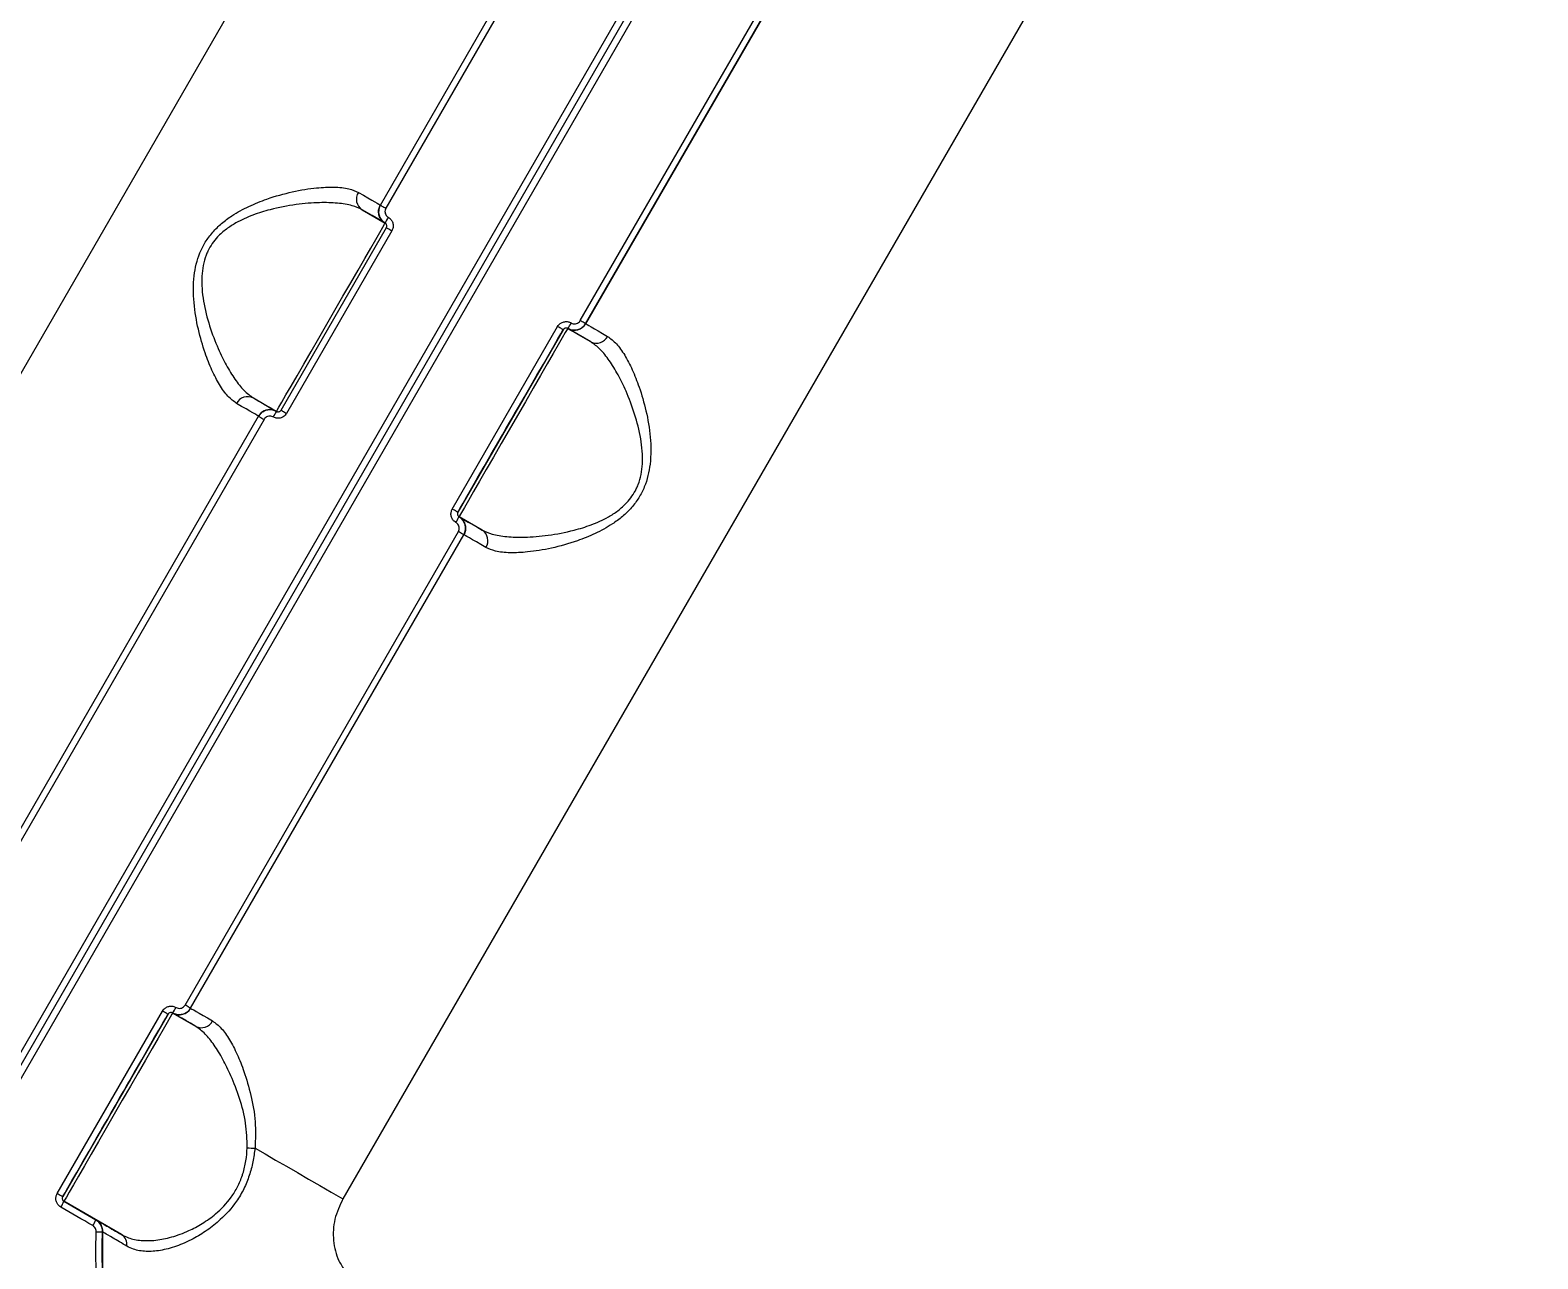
# Model space of a CAD drawing. Header units: millimetres. Extents: x -6006 to 5875, y -6399 to 6717.
# Drawn here: x 1506.3 to 1735.2, y 665.3 to 851.8 of the extents above; entities that cross this region are included whole.
import ezdxf

# ---------------------------------------------------------------- set-up
doc = ezdxf.new("R2010")
doc.units = ezdxf.units.MM
for name, color, linetype in [('DIKOM_ОБЪЕКТ', 7, 'Continuous'), ('DIKOM_РАЗМЕР_ЗОНА', 7, 'Continuous'), ('DIKOM_РАЗМЕР_ОБЪЕКТА', 7, 'Continuous')]:
    doc.layers.add(name, color=color, linetype=linetype)
doc.styles.add('style1', font='arial.ttf', dxfattribs={"width": 0.8})
doc.dimstyles.new('1-50', dxfattribs={"dimtxt": 300, "dimasz": 200, "dimexe": 100, "dimexo": 0, "dimgap": 100, "dimtad": 0, "dimdec": 0, "dimtxsty": 'style1', "dimcen": 0, "dimclrd": 7, "dimclre": 7, "dimadec": 1, "dimazin": 2, "dimtfac": 1, "dimtdec": 0, "dimtmove": 1, "dimatfit": 3, "dimfxl": 0, "dimlwd": 25, "dimlwe": 18, "dimarcsym": 0})

# ---------------------------------------------------------------- blocks, each defined once
blk = doc.blocks.new('*D15')
at = {"layer": 'Defpoints', "color": 0, "transparency": 16777216}
for p in [(-4354.46, 4593.05), (3409.28, 4593.05), (-1328.61, -3571.89)]:
    blk.add_point(p, dxfattribs=at)
at = {"layer": 'DIKOM_РАЗМЕР_ОБЪЕКТА', "color": 7, "lineweight": 18, "transparency": 16777216}
for p, q in [((3409.28, 4593.05), (-4454.46, 4593.05)), ((-1328.61, -3571.89), (-4454.46, -3571.89))]:
    blk.add_line(p, q, dxfattribs=at)
at = {"layer": 'DIKOM_РАЗМЕР_ОБЪЕКТА', "color": 7, "lineweight": 25, "transparency": 16777216}
for p, q in [((-4354.46, 4393.05), (-4354.46, 968.7)), ((-4354.46, -3371.89), (-4354.46, 52.46))]:
    blk.add_line(p, q, dxfattribs=at)
at = {"layer": 'DIKOM_РАЗМЕР_ОБЪЕКТА', "color": 7, "transparency": 16777216}
for points in [[(-4387.8, 4393.05), (-4321.13, 4393.05), (-4354.46, 4593.05)], [(-4387.8, -3371.89), (-4321.13, -3371.89), (-4354.46, -3571.89)]]:
    blk.add_solid(points, dxfattribs=at)
at = {"layer": 'DIKOM_РАЗМЕР_ОБЪЕКТА', "color": 0, "transparency": 16777216, "insert": (-4354.46, 510.58), "char_height": 300, "attachment_point": 5, "rotation": 90, "style": 'style1'}
blk.add_mtext('8150', dxfattribs=at)
blk = doc.blocks.new('*D16')
at = {"layer": 'Defpoints', "color": 0, "transparency": 16777216}
for p in [(3934.59, 4272.92), (-3710.11, -290.96), (3934.59, -4791.62)]:
    blk.add_point(p, dxfattribs=at)
at = {"layer": 'DIKOM_РАЗМЕР_ОБЪЕКТА', "color": 7, "lineweight": 18, "transparency": 16777216}
for p, q in [((3934.59, 4272.92), (3934.59, -4891.62)), ((-3710.11, -290.96), (-3710.11, -4891.62))]:
    blk.add_line(p, q, dxfattribs=at)
at = {"layer": 'DIKOM_РАЗМЕР_ОБЪЕКТА', "color": 7, "lineweight": 25, "transparency": 16777216}
for p, q in [((-3510.11, -4791.62), (-1432.64, -4791.62)), ((3734.59, -4791.62), (-518.7, -4791.62))]:
    blk.add_line(p, q, dxfattribs=at)
at = {"layer": 'DIKOM_РАЗМЕР_ОБЪЕКТА', "color": 7, "transparency": 16777216}
for points in [[(-3510.11, -4758.29), (-3510.11, -4824.96), (-3710.11, -4791.62)], [(3734.59, -4758.29), (3734.59, -4824.96), (3934.59, -4791.62)]]:
    blk.add_solid(points, dxfattribs=at)
at = {"layer": 'DIKOM_РАЗМЕР_ОБЪЕКТА', "color": 0, "transparency": 16777216, "insert": (-975.67, -4791.62), "char_height": 300, "attachment_point": 5, "style": 'style1'}
blk.add_mtext('7650', dxfattribs=at)
blk = doc.blocks.new('*D14')
at = {"layer": 'Defpoints', "color": 0, "transparency": 16777216}
for p in [(3463.26, 6716.57), (-5809.49, -5571.89), (-1350.38, -5571.89)]:
    blk.add_point(p, dxfattribs=at)
at = {"layer": 'DIKOM_РАЗМЕР_ЗОНА', "color": 7, "lineweight": 18, "transparency": 16777216}
for p, q in [((3463.26, 6716.57), (-5909.49, 6716.57)), ((-1350.38, -5571.89), (-5909.49, -5571.89))]:
    blk.add_line(p, q, dxfattribs=at)
at = {"layer": 'DIKOM_РАЗМЕР_ЗОНА', "color": 7, "lineweight": 25, "transparency": 16777216}
for p, q in [((-5809.49, 6516.57), (-5809.49, 1149.14)), ((-5809.49, -5371.89), (-5809.49, 69.36))]:
    blk.add_line(p, q, dxfattribs=at)
at = {"layer": 'DIKOM_РАЗМЕР_ЗОНА', "color": 7, "transparency": 16777216}
for points in [[(-5842.83, 6516.57), (-5776.16, 6516.57), (-5809.49, 6716.57)], [(-5842.83, -5371.89), (-5776.16, -5371.89), (-5809.49, -5571.89)]]:
    blk.add_solid(points, dxfattribs=at)
at = {"layer": 'DIKOM_РАЗМЕР_ЗОНА', "color": 0, "transparency": 16777216, "insert": (-5809.49, 609.25), "char_height": 300, "attachment_point": 5, "rotation": 90, "style": 'style1'}
blk.add_mtext('12300', dxfattribs=at)
blk = doc.blocks.new('*D13')
at = {"layer": 'Defpoints', "color": 0, "transparency": 16777216}
for p in [(5874.9, 4901.57), (-5210.11, -1293.83), (5874.9, -6202.3)]:
    blk.add_point(p, dxfattribs=at)
at = {"layer": 'DIKOM_РАЗМЕР_ЗОНА', "color": 7, "lineweight": 18, "transparency": 16777216}
for p, q in [((5874.9, 4901.57), (5874.9, -6302.3)), ((-5210.11, -1293.83), (-5210.11, -6302.3))]:
    blk.add_line(p, q, dxfattribs=at)
at = {"layer": 'DIKOM_РАЗМЕР_ЗОНА', "color": 7, "lineweight": 25, "transparency": 16777216}
for p, q in [((-5010.11, -6202.3), (160.46, -6202.3)), ((5674.9, -6202.3), (1240.24, -6202.3))]:
    blk.add_line(p, q, dxfattribs=at)
at = {"layer": 'DIKOM_РАЗМЕР_ЗОНА', "color": 7, "transparency": 16777216}
for points in [[(-5010.11, -6168.97), (-5010.11, -6235.64), (-5210.11, -6202.3)], [(5674.9, -6168.97), (5674.9, -6235.64), (5874.9, -6202.3)]]:
    blk.add_solid(points, dxfattribs=at)
at = {"layer": 'DIKOM_РАЗМЕР_ЗОНА', "color": 0, "transparency": 16777216, "insert": (700.35, -6202.3), "char_height": 300, "attachment_point": 5, "style": 'style1'}
blk.add_mtext('11100', dxfattribs=at)

msp = doc.modelspace()

# ---------------------------------------------------------------- linework, layer by layer
at = {"layer": 'DIKOM_ОБЪЕКТ', "color": 7, "linetype": 'Continuous', "lineweight": 15}
for p, q in [((1473.91, 643.12), (1715.91, 1062.27)), ((1474.77, 642.62), (1716.77, 1061.77)), ((1717.64, 1061.27), (1475.64, 642.11)), ((1462.81, 726.89), (1637.81, 1030)), ((1728.74, 977.5), (1553.74, 674.39)), ((1559.44, 825.25), (1600.94, 897.13)), ((1601.77, 896.65), (1560.27, 824.77)), ((1589.78, 807.73), (1631.28, 879.61)), ((1590.61, 807.25), (1632.11, 879.13)), ((1632.11, 879.13), (1590.61, 807.25)), ((1556.66, 824.55), (1560.17, 822.52)), ((1544.35, 794.13), (1560.35, 821.84)), ((1561.19, 821.36), (1545.19, 793.64)), ((1570.36, 779.11), (1586.36, 806.82)), ((1587.2, 806.34), (1571.2, 778.63)), ((1587.2, 806.34), (1587.2, 806.34)), ((1587.88, 806.52), (1587.92, 806.5)), ((1591.39, 804.5), (1587.88, 806.52)), ((1590.61, 807.25), (1590.61, 807.25)), ((1540.16, 795.97), (1543.67, 793.94)), ((1499.44, 721.33), (1540.94, 793.21)), ((1541.77, 792.73), (1500.27, 720.85)), ((1543.63, 793.96), (1543.63, 793.96)), ((1543.63, 793.96), (1543.67, 793.94)), ((1571.2, 778.63), (1571.2, 778.63)), ((1571.38, 777.94), (1571.38, 777.94)), ((1574.89, 775.92), (1571.38, 777.94)), ((1529.78, 703.81), (1571.28, 775.69)), ((1530.61, 703.33), (1572.11, 775.21)), ((1510.36, 675.19), (1526.36, 702.9)), ((1527.2, 702.42), (1511.2, 674.7)), ((1527.2, 702.42), (1527.2, 702.42)), ((1527.88, 702.6), (1527.92, 702.58)), ((1531.39, 700.57), (1527.88, 702.6)), ((1527.92, 702.58), (1527.92, 702.58)), ((1511.2, 674.7), (1511.2, 674.7)), ((1520.13, 668.97), (1511.38, 674.02)), ((1511.38, 674.02), (1511.38, 674.02)), ((1517.24, 669.37), (1517.24, 669.37))]:
    msp.add_line(p, q, dxfattribs=at)
at = {"layer": 'DIKOM_ОБЪЕКТ', "color": 7, "linetype": 'Continuous', "lineweight": 15, "flags": 128}
for points in [[(1556.1, 827.18), (1556.87, 826.74), (1557.54, 826.35), (1558.12, 826.01), (1558.59, 825.74), (1558.96, 825.53), (1559.22, 825.38), (1559.38, 825.28), (1559.44, 825.25)], [(1560.17, 822.52), (1560.11, 822.55), (1559.95, 822.65), (1559.67, 822.81), (1559.28, 823.03), (1558.78, 823.32), (1558.18, 823.67), (1557.47, 824.08), (1556.66, 824.55)], [(1559.44, 825.25), (1559.45, 825.25), (1559.5, 825.22), (1559.57, 825.17), (1559.68, 825.11), (1559.8, 825.04), (1559.95, 824.96), (1560.1, 824.87), (1560.27, 824.77)], [(1543.67, 793.94), (1543.76, 794.1), (1544.04, 794.58), (1544.49, 795.36), (1545.1, 796.43), (1545.87, 797.76), (1546.78, 799.32), (1547.79, 801.09), (1548.91, 803.01), (1550.08, 805.05), (1551.3, 807.16), (1552.54, 809.3), (1553.76, 811.41), (1554.93, 813.45), (1556.04, 815.38), (1557.06, 817.14), (1557.97, 818.71), (1558.74, 820.04), (1559.35, 821.11), (1559.8, 821.89), (1560.08, 822.36), (1560.17, 822.52)], [(1560.35, 821.84), (1560.37, 821.83), (1560.41, 821.8), (1560.49, 821.76), (1560.59, 821.7), (1560.72, 821.63), (1560.86, 821.54), (1561.02, 821.45), (1561.19, 821.36)], [(1571.2, 778.63), (1571.29, 778.78), (1571.55, 779.24), (1571.99, 780), (1572.59, 781.03), (1573.33, 782.32), (1574.21, 783.84), (1575.2, 785.55), (1576.28, 787.42), (1577.42, 789.4), (1578.6, 791.45), (1579.8, 793.52), (1580.98, 795.56), (1582.12, 797.54), (1583.2, 799.41), (1584.19, 801.12), (1585.06, 802.64), (1585.81, 803.93), (1586.41, 804.97), (1586.84, 805.72), (1587.11, 806.18), (1587.2, 806.34)], [(1587.88, 806.52), (1587.79, 806.36), (1587.52, 805.89), (1587.06, 805.11), (1586.45, 804.04), (1585.68, 802.71), (1584.78, 801.14), (1583.76, 799.38), (1582.65, 797.45), (1581.47, 795.41), (1580.25, 793.3), (1579.02, 791.16), (1577.8, 789.05), (1576.62, 787.01), (1575.51, 785.09), (1574.49, 783.32), (1573.58, 781.76), (1572.82, 780.43), (1572.2, 779.36), (1571.75, 778.58), (1571.47, 778.1), (1571.38, 777.94)], [(1587.2, 806.34), (1587.18, 806.35), (1587.13, 806.38), (1587.06, 806.42), (1586.95, 806.48), (1586.83, 806.55), (1586.68, 806.64), (1586.53, 806.73), (1586.36, 806.82)], [(1591.39, 804.5), (1590.58, 804.97), (1589.87, 805.37), (1589.26, 805.72), (1588.77, 806.01), (1588.38, 806.23), (1588.1, 806.39), (1587.94, 806.49), (1587.88, 806.52)], [(1590.61, 807.25), (1590.6, 807.26), (1590.55, 807.29), (1590.47, 807.33), (1590.37, 807.39), (1590.25, 807.47), (1590.1, 807.55), (1589.95, 807.64), (1589.78, 807.73)], [(1590.61, 807.25), (1590.67, 807.22), (1590.82, 807.13), (1591.09, 806.98), (1591.46, 806.77), (1591.93, 806.49), (1592.51, 806.16), (1593.18, 805.77), (1593.95, 805.32)], [(1540.94, 793.21), (1540.88, 793.24), (1540.72, 793.33), (1540.46, 793.49), (1540.09, 793.7), (1539.62, 793.97), (1539.04, 794.3), (1538.37, 794.69), (1537.6, 795.14)], [(1540.16, 795.97), (1540.97, 795.5), (1541.68, 795.09), (1542.28, 794.74), (1542.78, 794.46), (1543.17, 794.23), (1543.45, 794.07), (1543.61, 793.98), (1543.67, 793.94)], [(1579.2, 792.48), (1579.83, 793.58), (1580.42, 794.59), (1580.9, 795.43), (1581.25, 796.03), (1581.43, 796.34), (1581.43, 796.34), (1581.25, 796.03), (1580.9, 795.43), (1580.41, 794.59), (1579.83, 793.58), (1579.2, 792.48), (1578.56, 791.38), (1577.98, 790.38), (1577.5, 789.54), (1577.15, 788.94), (1576.97, 788.62), (1576.97, 788.62), (1577.15, 788.94), (1577.5, 789.54), (1577.98, 790.38), (1578.56, 791.38), (1579.2, 792.48)], [(1540.94, 793.21), (1540.95, 793.2), (1541, 793.18), (1541.07, 793.13), (1541.18, 793.07), (1541.3, 793), (1541.45, 792.92), (1541.6, 792.83), (1541.77, 792.73)], [(1544.35, 794.13), (1544.37, 794.12), (1544.41, 794.09), (1544.49, 794.05), (1544.59, 793.99), (1544.72, 793.91), (1544.86, 793.83), (1545.02, 793.74), (1545.19, 793.64)], [(1571.2, 778.63), (1571.18, 778.64), (1571.13, 778.66), (1571.06, 778.71), (1570.95, 778.77), (1570.83, 778.84), (1570.68, 778.92), (1570.53, 779.01), (1570.36, 779.11)], [(1571.38, 777.94), (1571.44, 777.91), (1571.6, 777.81), (1571.88, 777.65), (1572.27, 777.43), (1572.76, 777.14), (1573.37, 776.8), (1574.08, 776.39), (1574.89, 775.92)], [(1572.11, 775.21), (1572.1, 775.22), (1572.05, 775.25), (1571.97, 775.29), (1571.87, 775.35), (1571.75, 775.42), (1571.6, 775.51), (1571.45, 775.6), (1571.28, 775.69)], [(1575.45, 773.28), (1574.68, 773.73), (1574.01, 774.12), (1573.43, 774.45), (1572.96, 774.72), (1572.59, 774.94), (1572.32, 775.09), (1572.17, 775.18), (1572.11, 775.21)], [(1527.2, 702.42), (1527.18, 702.43), (1527.13, 702.45), (1527.06, 702.5), (1526.95, 702.56), (1526.83, 702.63), (1526.68, 702.71), (1526.53, 702.8), (1526.36, 702.9)], [(1530.61, 703.33), (1530.6, 703.34), (1530.55, 703.37), (1530.47, 703.41), (1530.37, 703.47), (1530.25, 703.54), (1530.1, 703.63), (1529.95, 703.72), (1529.78, 703.81)], [(1530.61, 703.33), (1530.67, 703.3), (1530.82, 703.21), (1531.09, 703.06), (1531.46, 702.84), (1531.93, 702.57), (1532.51, 702.24), (1533.18, 701.85), (1533.95, 701.4)], [(1511.2, 674.7), (1511.29, 674.86), (1511.55, 675.32), (1511.99, 676.07), (1512.59, 677.11), (1513.33, 678.4), (1514.21, 679.92), (1515.2, 681.63), (1516.28, 683.5), (1517.42, 685.48), (1518.6, 687.52), (1519.8, 689.59), (1520.98, 691.64), (1522.12, 693.62), (1523.2, 695.49), (1524.19, 697.2), (1525.06, 698.72), (1525.81, 700.01), (1526.41, 701.04), (1526.84, 701.8), (1527.11, 702.26), (1527.2, 702.42)], [(1527.88, 702.6), (1527.79, 702.44), (1527.52, 701.96), (1527.06, 701.18), (1526.45, 700.12), (1525.68, 698.78), (1524.78, 697.22), (1523.76, 695.45), (1522.65, 693.53), (1521.47, 691.49), (1520.25, 689.38), (1519.02, 687.24), (1517.8, 685.13), (1516.62, 683.09), (1515.51, 681.16), (1514.49, 679.4), (1513.58, 677.83), (1512.82, 676.5), (1512.2, 675.43), (1511.75, 674.65), (1511.47, 674.18), (1511.38, 674.02)], [(1531.39, 700.57), (1530.58, 701.04), (1529.87, 701.45), (1529.27, 701.8), (1528.77, 702.09), (1528.38, 702.31), (1528.1, 702.47), (1527.94, 702.57), (1527.88, 702.6)], [(1519.2, 688.56), (1519.83, 689.66), (1520.42, 690.67), (1520.9, 691.5), (1521.25, 692.1), (1521.43, 692.42), (1521.43, 692.42), (1521.25, 692.1), (1520.9, 691.5), (1520.41, 690.67), (1519.83, 689.66), (1519.2, 688.56), (1518.56, 687.46), (1517.98, 686.45), (1517.5, 685.61), (1517.15, 685.01), (1516.97, 684.7), (1516.97, 684.7), (1517.15, 685.01), (1517.5, 685.61), (1517.98, 686.45), (1518.56, 687.46), (1519.2, 688.56)], [(1540.4, 682.09), (1541.94, 681.2), (1543.53, 680.28), (1545.16, 679.34), (1546.83, 678.38), (1548.52, 677.4), (1550.24, 676.41), (1551.98, 675.4), (1553.74, 674.39)], [(1511.2, 674.7), (1511.18, 674.71), (1511.13, 674.74), (1511.06, 674.78), (1510.95, 674.84), (1510.83, 674.92), (1510.68, 675), (1510.53, 675.09), (1510.36, 675.19)], [(1515.79, 670.32), (1515.18, 670.67), (1514.57, 671.03), (1513.96, 671.38), (1513.35, 671.73), (1512.74, 672.08), (1512.13, 672.43), (1511.52, 672.78), (1510.91, 673.14)], [(1511.38, 674.02), (1511.99, 673.67), (1512.6, 673.32), (1513.2, 672.97), (1513.81, 672.62), (1514.42, 672.27), (1515.03, 671.92), (1515.63, 671.56), (1516.24, 671.21)]]:
    msp.add_lwpolyline(points, dxfattribs=at)
at = {"layer": 'DIKOM_ОБЪЕКТ', "color": 7, "linetype": 'Continuous', "lineweight": 15}
for centre, radius, start, end in [((1557.7, 826.15), 1.91, 147.2361, 236.9651), ((1561.17, 824.25), 2, 150, 240), ((1566.2, 819.91), 6.58, 147.8296, 156.5586), ((1582.6, 810.44), 6.58, 323.4509, 332.1752), ((1588.88, 808.25), 2, 241.1812, 330), ((1592.26, 806.2), 1.91, 243.0492, 332.7533), ((1539.29, 794.26), 1.91, 63.0439, 152.7531), ((1542.67, 792.21), 2, 82.1486, 150), ((1548.95, 790.03), 6.57, 143.4455, 152.177), ((1565.33, 780.57), 6.59, 327.8284, 336.5325), ((1570.38, 776.21), 2, 330, 60), ((1573.85, 774.32), 1.91, 327.2399, 56.9519), ((1522.54, 706.55), 6.64, 323.4929, 332.1332), ((1528.88, 704.33), 2, 241.1812, 330), ((1532.26, 702.28), 1.91, 243.0517, 332.7501), ((1540.16, 689.57), 7.48, 262.8321, 271.8558), ((1505.34, 676.64), 6.59, 327.8236, 336.5341), ((1511.66, 672.99), 4.91, 327.0951, 338.8016), ((1515.24, 669.48), 2, 356.8671, 60), ((1517.04, 679.04), 9.67, 265.5067, 271.151), ((1519.2, 667.47), 1.76, 351.1321, 58.1709)]:
    msp.add_arc(centre, radius, start, end, dxfattribs=at)
for points, knots in [([(1537.6, 795.14), (1537.15, 795.47), (1536.26, 796.13), (1535.01, 797.91), (1533.84, 800.15), (1532.73, 802.95), (1531.73, 806.38), (1531.04, 810.32), (1530.98, 814.31), (1531.71, 817.47), (1532.82, 819.66), (1533.95, 821.17), (1535.32, 822.51), (1537.17, 823.87), (1539.49, 825.13), (1542.62, 826.38), (1546.14, 827.35), (1549.59, 827.91), (1552.46, 828.04), (1554.63, 827.83), (1555.64, 827.39), (1556.1, 827.18)], [0, 0, 0, 0, 0.054582, 0.111031, 0.165946, 0.222013, 0.289072, 0.357961, 0.422673, 0.477403, 0.504749, 0.5331, 0.562353, 0.592382, 0.639887, 0.688583, 0.759283, 0.832058, 0.890158, 0.949867, 1, 1, 1, 1]), ([(1556.66, 824.55), (1556.18, 824.77), (1555.15, 825.25), (1552.95, 825.59), (1550.09, 825.68), (1546.64, 825.39), (1543.18, 824.74), (1540.07, 823.79), (1537.82, 822.79), (1536.02, 821.63), (1534.48, 820.29), (1533.49, 818.86), (1532.85, 817.36), (1532.49, 816.08), (1532.21, 813.71), (1532.5, 810.55), (1533.46, 806.84), (1534.69, 803.61), (1536.02, 800.91), (1537.33, 798.77), (1538.72, 797), (1539.68, 796.32), (1540.16, 795.97)], [0, 0, 0, 0, 0.050716, 0.109916, 0.170725, 0.242653, 0.316474, 0.36375, 0.411987, 0.440047, 0.468859, 0.510099, 0.521086, 0.546818, 0.573407, 0.636933, 0.704612, 0.774149, 0.830251, 0.887329, 0.942879, 1, 1, 1, 1]), ([(1560.17, 822.52), (1560.04, 822.6), (1559.73, 822.81), (1559.37, 823.3), (1559.15, 823.95), (1559.16, 824.64), (1559.34, 825.05), (1559.44, 825.25)], [0, 0, 0, 0, 0.141709, 0.356396, 0.570931, 0.785441, 1, 1, 1, 1]), ([(1560.27, 824.77), (1560.22, 824.67), (1560.13, 824.47), (1560.13, 824.12), (1560.23, 823.8), (1560.42, 823.55), (1560.57, 823.45), (1560.63, 823.41)], [0, 0, 0, 0, 0.21427, 0.42862, 0.643224, 0.858127, 1, 1, 1, 1]), ([(1560.35, 821.84), (1560.37, 821.89), (1560.42, 821.99), (1560.42, 822.17), (1560.37, 822.33), (1560.28, 822.45), (1560.2, 822.5), (1560.17, 822.52)], [0, 0, 0, 0, 0.213931, 0.428171, 0.642745, 0.857942, 1, 1, 1, 1]), ([(1560.63, 823.41), (1560.73, 823.35), (1560.96, 823.19), (1561.24, 822.82), (1561.4, 822.34), (1561.4, 821.82), (1561.26, 821.51), (1561.19, 821.36)], [0, 0, 0, 0, 0.141923, 0.356762, 0.571364, 0.785734, 1, 1, 1, 1]), ([(1586.36, 806.82), (1586.42, 806.91), (1586.58, 807.15), (1586.94, 807.42), (1587.43, 807.58), (1587.95, 807.58), (1588.26, 807.44), (1588.41, 807.37)], [0, 0, 0, 0, 0.140665, 0.355095, 0.569854, 0.784913, 1, 1, 1, 1]), ([(1587.88, 806.52), (1587.83, 806.55), (1587.73, 806.59), (1587.55, 806.59), (1587.39, 806.54), (1587.27, 806.45), (1587.22, 806.37), (1587.2, 806.34)], [0, 0, 0, 0, 0.215275, 0.430573, 0.645356, 0.859499, 1, 1, 1, 1]), ([(1590.61, 807.25), (1590.53, 807.13), (1590.32, 806.82), (1589.84, 806.46), (1589.19, 806.24), (1588.5, 806.24), (1588.09, 806.43), (1587.88, 806.52)], [0, 0, 0, 0, 0.140701, 0.355476, 0.570305, 0.785143, 1, 1, 1, 1]), ([(1588.41, 807.37), (1588.52, 807.32), (1588.72, 807.23), (1589.07, 807.23), (1589.39, 807.33), (1589.64, 807.52), (1589.74, 807.67), (1589.78, 807.73)], [0, 0, 0, 0, 0.215112, 0.430202, 0.644946, 0.859499, 1, 1, 1, 1]), ([(1574.89, 775.92), (1575.37, 775.7), (1576.4, 775.22), (1578.61, 774.87), (1581.46, 774.79), (1584.91, 775.07), (1588.37, 775.72), (1591.48, 776.67), (1593.73, 777.67), (1595.54, 778.83), (1597.07, 780.18), (1598.06, 781.6), (1598.71, 783.1), (1599.07, 784.38), (1599.34, 786.75), (1599.05, 789.92), (1598.09, 793.62), (1596.86, 796.85), (1595.53, 799.56), (1594.22, 801.7), (1592.83, 803.46), (1591.87, 804.15), (1591.39, 804.5)], [0, 0, 0, 0, 0.050713, 0.109915, 0.170722, 0.242652, 0.316473, 0.36375, 0.411989, 0.440045, 0.46886, 0.5101, 0.521086, 0.546818, 0.573408, 0.636933, 0.704612, 0.77415, 0.830251, 0.88733, 0.94288, 1, 1, 1, 1]), ([(1593.95, 805.32), (1594.4, 804.99), (1595.3, 804.32), (1596.55, 802.53), (1597.71, 800.31), (1598.83, 797.48), (1599.84, 794.07), (1600.51, 790.12), (1600.57, 786.16), (1599.84, 782.98), (1598.72, 780.8), (1597.6, 779.28), (1596.22, 777.95), (1594.37, 776.58), (1592.05, 775.32), (1588.91, 774.08), (1585.39, 773.1), (1581.93, 772.55), (1579.08, 772.42), (1576.91, 772.63), (1575.91, 773.08), (1575.45, 773.28)], [0, 0, 0, 0, 0.055476, 0.111024, 0.166497, 0.222006, 0.290023, 0.357963, 0.422676, 0.477407, 0.505247, 0.533095, 0.562711, 0.592373, 0.64043, 0.688581, 0.760327, 0.832062, 0.890999, 0.949866, 1, 1, 1, 1]), ([(1540.94, 793.21), (1541.02, 793.33), (1541.22, 793.64), (1541.71, 794.01), (1542.36, 794.22), (1543.05, 794.22), (1543.46, 794.04), (1543.67, 793.94)], [0, 0, 0, 0, 0.140748, 0.355466, 0.570298, 0.785139, 1, 1, 1, 1]), ([(1543.13, 793.1), (1543.03, 793.14), (1542.82, 793.24), (1542.48, 793.24), (1542.16, 793.13), (1541.91, 792.95), (1541.81, 792.79), (1541.77, 792.73)], [0, 0, 0, 0, 0.215111, 0.4302, 0.644942, 0.859469, 1, 1, 1, 1]), ([(1545.19, 793.64), (1545.12, 793.55), (1544.97, 793.32), (1544.6, 793.04), (1544.12, 792.88), (1543.6, 792.89), (1543.29, 793.03), (1543.13, 793.1)], [0, 0, 0, 0, 0.140614, 0.355058, 0.569824, 0.784898, 1, 1, 1, 1]), ([(1543.67, 793.94), (1543.72, 793.92), (1543.82, 793.87), (1543.99, 793.87), (1544.16, 793.93), (1544.28, 794.02), (1544.33, 794.1), (1544.35, 794.13)], [0, 0, 0, 0, 0.215578, 0.430589, 0.64539, 0.85955, 1, 1, 1, 1]), ([(1570.91, 777.06), (1570.82, 777.12), (1570.59, 777.28), (1570.31, 777.64), (1570.15, 778.13), (1570.15, 778.65), (1570.29, 778.95), (1570.36, 779.11)], [0, 0, 0, 0, 0.141845, 0.356709, 0.571293, 0.785692, 1, 1, 1, 1]), ([(1571.2, 778.63), (1571.17, 778.57), (1571.13, 778.47), (1571.13, 778.3), (1571.18, 778.14), (1571.27, 778.02), (1571.35, 777.96), (1571.38, 777.94)], [0, 0, 0, 0, 0.214015, 0.428234, 0.642784, 0.85796, 1, 1, 1, 1]), ([(1571.28, 775.69), (1571.33, 775.79), (1571.42, 776), (1571.42, 776.35), (1571.31, 776.67), (1571.13, 776.91), (1570.97, 777.02), (1570.91, 777.06)], [0, 0, 0, 0, 0.214244, 0.428568, 0.643146, 0.858023, 1, 1, 1, 1]), ([(1571.38, 777.94), (1571.5, 777.86), (1571.81, 777.65), (1572.18, 777.16), (1572.39, 776.52), (1572.39, 775.83), (1572.21, 775.42), (1572.11, 775.21)], [0, 0, 0, 0, 0.141713, 0.356406, 0.570964, 0.785461, 1, 1, 1, 1]), ([(1526.36, 702.9), (1526.42, 702.99), (1526.58, 703.22), (1526.94, 703.5), (1527.43, 703.66), (1527.95, 703.66), (1528.26, 703.52), (1528.41, 703.45)], [0, 0, 0, 0, 0.140604, 0.355113, 0.569863, 0.784819, 1, 1, 1, 1]), ([(1530.61, 703.33), (1530.53, 703.21), (1530.32, 702.9), (1529.84, 702.53), (1529.19, 702.32), (1528.5, 702.32), (1528.09, 702.51), (1527.88, 702.6)], [0, 0, 0, 0, 0.14075, 0.355462, 0.570297, 0.785142, 1, 1, 1, 1]), ([(1528.41, 703.45), (1528.52, 703.4), (1528.72, 703.31), (1529.07, 703.3), (1529.39, 703.41), (1529.64, 703.6), (1529.74, 703.75), (1529.78, 703.81)], [0, 0, 0, 0, 0.215105, 0.430189, 0.644926, 0.859472, 1, 1, 1, 1]), ([(1527.88, 702.6), (1527.83, 702.62), (1527.73, 702.67), (1527.55, 702.67), (1527.39, 702.62), (1527.27, 702.52), (1527.22, 702.45), (1527.2, 702.42)], [0, 0, 0, 0, 0.215589, 0.430587, 0.645349, 0.859496, 1, 1, 1, 1]), ([(1533.95, 701.4), (1534.4, 701.07), (1535.3, 700.4), (1536.55, 698.61), (1537.71, 696.38), (1538.83, 693.56), (1539.82, 690.15), (1540.56, 686.23), (1540.45, 683.44), (1540.4, 682.09)], [0, 0, 0, 0, 0.131658, 0.263488, 0.39514, 0.526875, 0.688296, 0.849535, 1, 1, 1, 1]), ([(1539.22, 682.15), (1539.18, 683.4), (1539.1, 686.02), (1538.08, 689.7), (1536.86, 692.93), (1535.53, 695.63), (1534.22, 697.77), (1532.83, 699.54), (1531.87, 700.23), (1531.39, 700.57)], [0, 0, 0, 0, 0.146377, 0.305496, 0.468989, 0.600893, 0.735094, 0.865699, 1, 1, 1, 1]), ([(1520.13, 668.97), (1520.47, 668.8), (1521.35, 668.35), (1523.07, 668.01), (1525.29, 668.04), (1527.74, 668.53), (1530.14, 669.4), (1532.41, 670.6), (1534.65, 672.19), (1536.51, 674.11), (1537.79, 676.2), (1538.31, 677.44), (1538.74, 678.77), (1539.07, 680.17), (1539.17, 681.48), (1539.22, 682.15)], [0, 0, 0, 0, 0.065389, 0.170368, 0.277942, 0.381811, 0.488409, 0.569565, 0.652797, 0.760417, 0.815164, 0.871885, 0.880046, 0.939201, 1, 1, 1, 1]), ([(1540.4, 682.09), (1540.31, 681.4), (1540.13, 680), (1539.57, 677.91), (1538.74, 675.88), (1537.34, 673.52), (1535.39, 671.35), (1533.1, 669.55), (1530.84, 668.18), (1528.42, 667.12), (1526, 666.49), (1523.8, 666.34), (1522.12, 666.61), (1521.27, 667.04), (1520.94, 667.2)], [0, 0, 0, 0, 0.060369, 0.122045, 0.182585, 0.245203, 0.354863, 0.435812, 0.519106, 0.62134, 0.726601, 0.829723, 0.935579, 1, 1, 1, 1]), ([(1510.91, 673.14), (1510.82, 673.2), (1510.59, 673.35), (1510.31, 673.72), (1510.15, 674.2), (1510.15, 674.72), (1510.29, 675.03), (1510.36, 675.19)], [0, 0, 0, 0, 0.141837, 0.356713, 0.571331, 0.785717, 1, 1, 1, 1]), ([(1511.2, 674.7), (1511.17, 674.65), (1511.13, 674.55), (1511.13, 674.38), (1511.18, 674.21), (1511.27, 674.09), (1511.35, 674.04), (1511.38, 674.02)], [0, 0, 0, 0, 0.213936, 0.428106, 0.642755, 0.857898, 1, 1, 1, 1]), ([(1553.74, 674.39), (1553.27, 673.37), (1552.34, 671.37), (1552.17, 668.06), (1552.84, 665.36), (1553.72, 663.98), (1554.04, 663.49)], [0, 0, 0, 0, 0.288567, 0.571629, 0.84704, 1, 1, 1, 1]), ([(1516.24, 671.21), (1516.32, 671.17), (1516.48, 671.08), (1517.74, 670.35), (1519.33, 669.43), (1520.13, 668.97)], [0, 0, 0, 0, 0.306973, 0.64847, 1, 1, 1, 1]), ([(1516.24, 671.21), (1516.29, 671.18), (1516.53, 671.03), (1516.9, 670.66), (1517.21, 670.05), (1517.23, 669.6), (1517.24, 669.37)], [0, 0, 0, 0, 0.081882, 0.388021, 0.69397, 1, 1, 1, 1]), ([(1516.29, 669.4), (1516.28, 669.51), (1516.27, 669.74), (1516.11, 670.05), (1515.93, 670.23), (1515.81, 670.31), (1515.79, 670.32)], [0, 0, 0, 0, 0.305721, 0.611655, 0.918078, 1, 1, 1, 1]), ([(1519.58, 648.43), (1519.11, 649.76), (1518.17, 652.41), (1517.17, 656.53), (1516.5, 660.74), (1516.16, 665.05), (1516.24, 667.95), (1516.29, 669.4)], [0, 0, 0, 0, 0.197836, 0.395502, 0.593171, 0.796587, 1, 1, 1, 1]), ([(1520.44, 648.83), (1519.85, 650.55), (1518.66, 654), (1517.64, 659.22), (1517.11, 664.37), (1517.2, 667.7), (1517.24, 669.37)], [0, 0, 0, 0, 0.259849, 0.522842, 0.760228, 1, 1, 1, 1]), ([(1517.24, 669.37), (1517.21, 666.61), (1517.17, 662.42), (1518.07, 656.88), (1519.05, 652.77), (1519.98, 650.13), (1520.44, 648.83)], [0, 0, 0, 0, 0.395171, 0.598669, 0.802171, 1, 1, 1, 1]), ([(1520.94, 667.2), (1520.19, 667.64), (1518.67, 668.53), (1517.6, 669.16), (1517.26, 669.36), (1517.24, 669.37), (1517.24, 669.37)], [0, 0, 0, 0, 0.341497, 0.692995, 0.918012, 1, 1, 1, 1])]:
    msp.add_open_spline(points, degree=3, knots=knots, dxfattribs=at)

# ---------------------------------------------------------------- dimensions: what is measured, and where the dimension line sits
at = {"layer": 'DIKOM_РАЗМЕР_ЗОНА'}
dim = msp.add_linear_dim(base=(-5809.49, -5571.89), p1=(3463.26, 6716.57), p2=(-1350.38, -5571.89), angle=90, text='12300', dimstyle='1-50', override={"dimscale": 1, "dimtix": 0, "dimtofl": 1, "dimtmove": 1, "dimatfit": 3}, dxfattribs=at)
dim.commit()
dim.dimension.update_dxf_attribs({"geometry": '*D14', "text_midpoint": (-5809.49, 609.25), "dimtype": 160})
dim = msp.add_linear_dim(base=(5874.9, -6202.3), p1=(-5210.11, -1293.83), p2=(5874.9, 4901.57), text='11100', dimstyle='1-50', override={"dimscale": 1, "dimtix": 0, "dimtofl": 1, "dimtmove": 1, "dimatfit": 3}, dxfattribs=at)
dim.commit()
dim.dimension.update_dxf_attribs({"geometry": '*D13', "text_midpoint": (700.35, -6202.3), "dimtype": 160})
at = {"layer": 'DIKOM_РАЗМЕР_ОБЪЕКТА'}
dim = msp.add_linear_dim(base=(-4354.46, 4593.05), p1=(-1328.61, -3571.89), p2=(3409.28, 4593.05), angle=90, text='8150', dimstyle='1-50', override={"dimscale": 1, "dimtix": 0, "dimtofl": 1, "dimtmove": 1, "dimatfit": 3}, dxfattribs=at)
dim.commit()
dim.dimension.update_dxf_attribs({"geometry": '*D15', "text_midpoint": (-4354.46, 510.58)})
dim = msp.add_linear_dim(base=(3934.59, -4791.62), p1=(-3710.11, -290.96), p2=(3934.59, 4272.92), text='7650', dimstyle='1-50', override={"dimscale": 1, "dimtix": 0, "dimtofl": 1, "dimtmove": 1, "dimatfit": 3}, dxfattribs=at)
dim.commit()
dim.dimension.update_dxf_attribs({"geometry": '*D16', "text_midpoint": (-975.67, -4791.62), "dimtype": 160})

doc.saveas('drawing.dxf')
